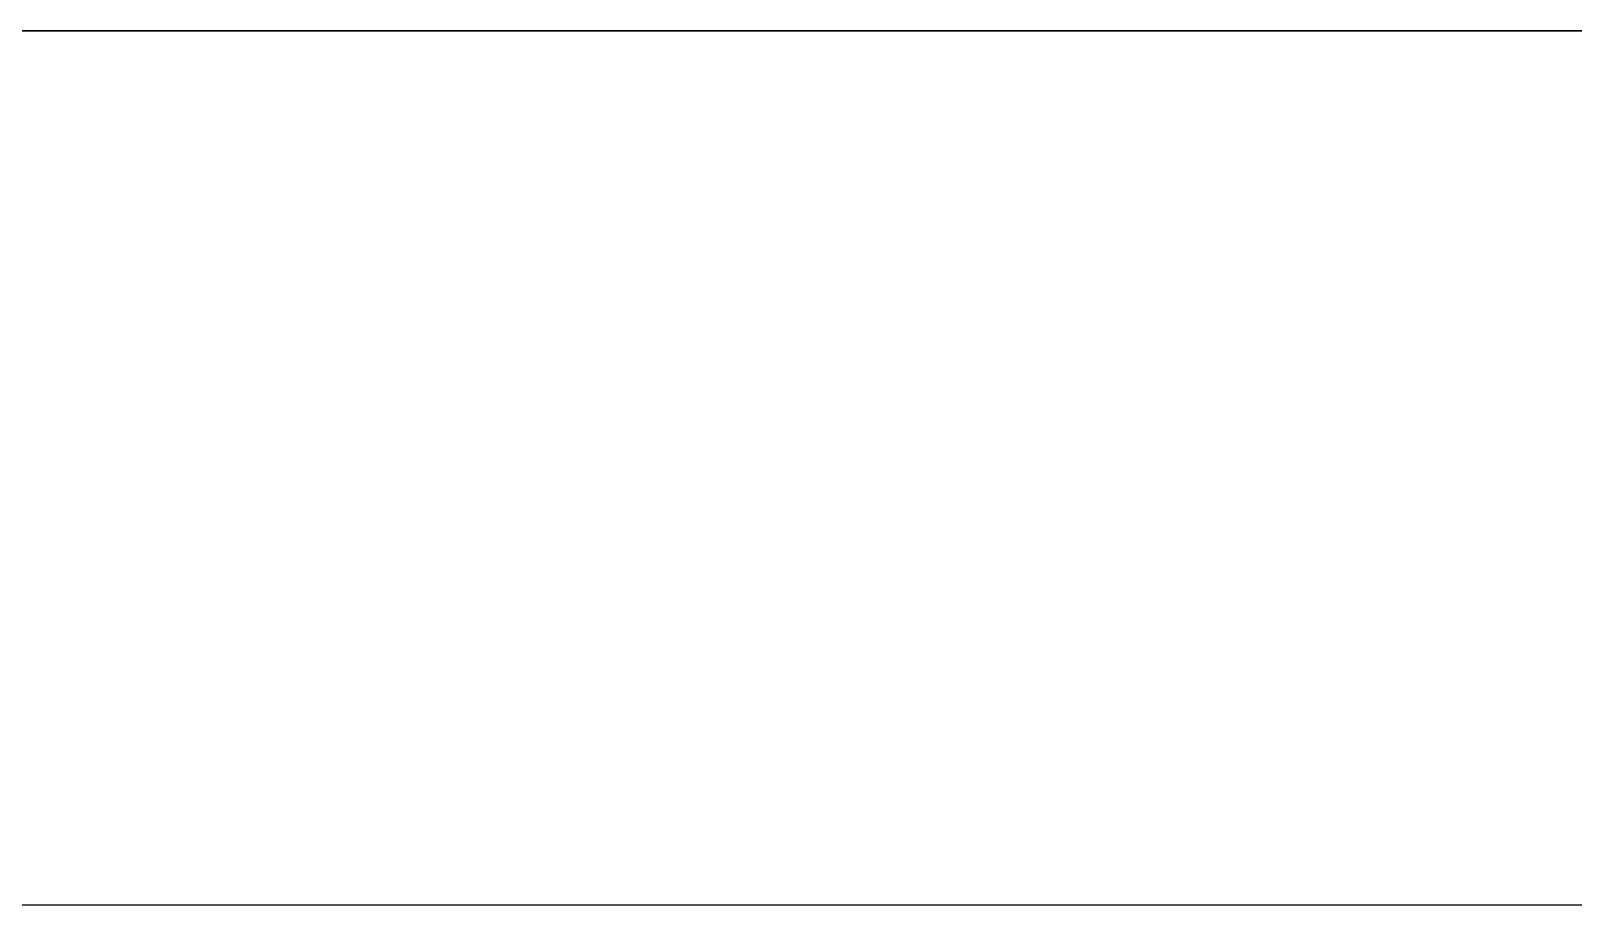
# Model space of a CAD drawing. Header units: millimetres. Extents: x 0 to 3205, y -1375 to 0.
# Drawn here: x 981.6 to 1100.7, y -117.5 to -50 of the extents above; entities that cross this region are included whole.
import ezdxf

# ---------------------------------------------------------------- set-up
doc = ezdxf.new("R2010")
doc.units = ezdxf.units.MM
for name, color, linetype in [('IQ_200_2D', 1, 'Continuous'), ('IQ_200_3D', 1, 'Continuous'), ('IQ_204_2D', 7, 'Continuous')]:
    doc.layers.add(name, color=color, linetype=linetype)

msp = doc.modelspace()

# ---------------------------------------------------------------- linework, layer by layer
at = {"layer": 'IQ_200_2D'}
msp.add_lwpolyline([(3200, -50), (300, -50), (300, -845), (1507, -845), (1507, -879), (1993, -879), (1993, -845), (3200, -845), (3200, -50)], dxfattribs=at)
at = {"layer": 'IQ_200_3D'}
for points in [[(2635, -50, 1785), (305, -50, 1785), (305, -782.5, 1785), (2635, -782.5, 1785)], [(2635, -117.5, 188), (305, -117.5, 188), (305, -50, 188), (2635, -50, 188)], [(2635, -50, 188), (305, -50, 188), (305, -50, 1785), (2635, -50, 1785)]]:
    msp.add_3dface(points, dxfattribs=at)
at = {"layer": 'IQ_204_2D'}
msp.add_line((3200, -117.5), (300, -117.5), dxfattribs=at)

doc.saveas('drawing.dxf')
